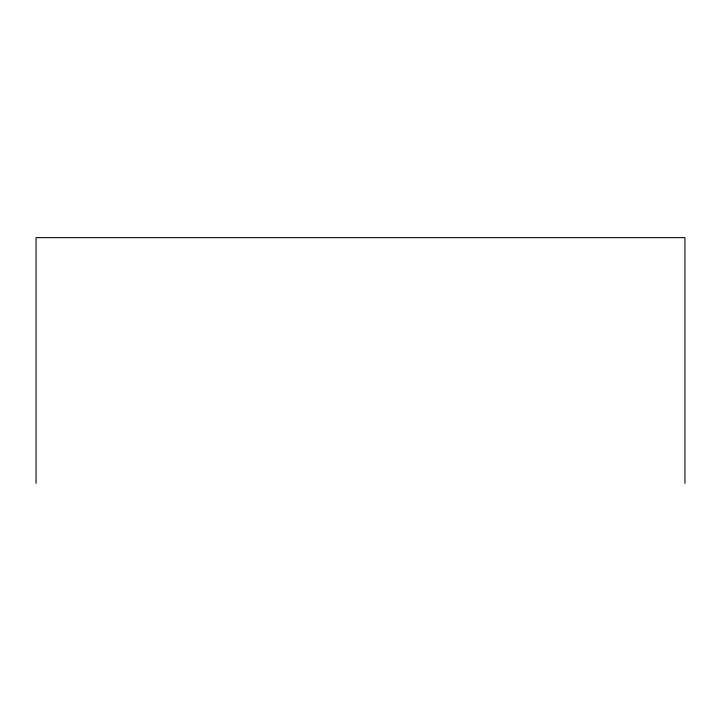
<?xml version="1.0" encoding="UTF-8"?>
<svg xmlns="http://www.w3.org/2000/svg" width="721" height="721" viewBox="0 0 721 721"><rect width="100%" height="100%" fill="white"/><g stroke="black" fill="none" stroke-linecap="round" stroke-linejoin="round"><path stroke-width="1.08" d="M684.95 483.358L684.95 237.642L36.05 237.642L36.05 483.358"/></g></svg>
